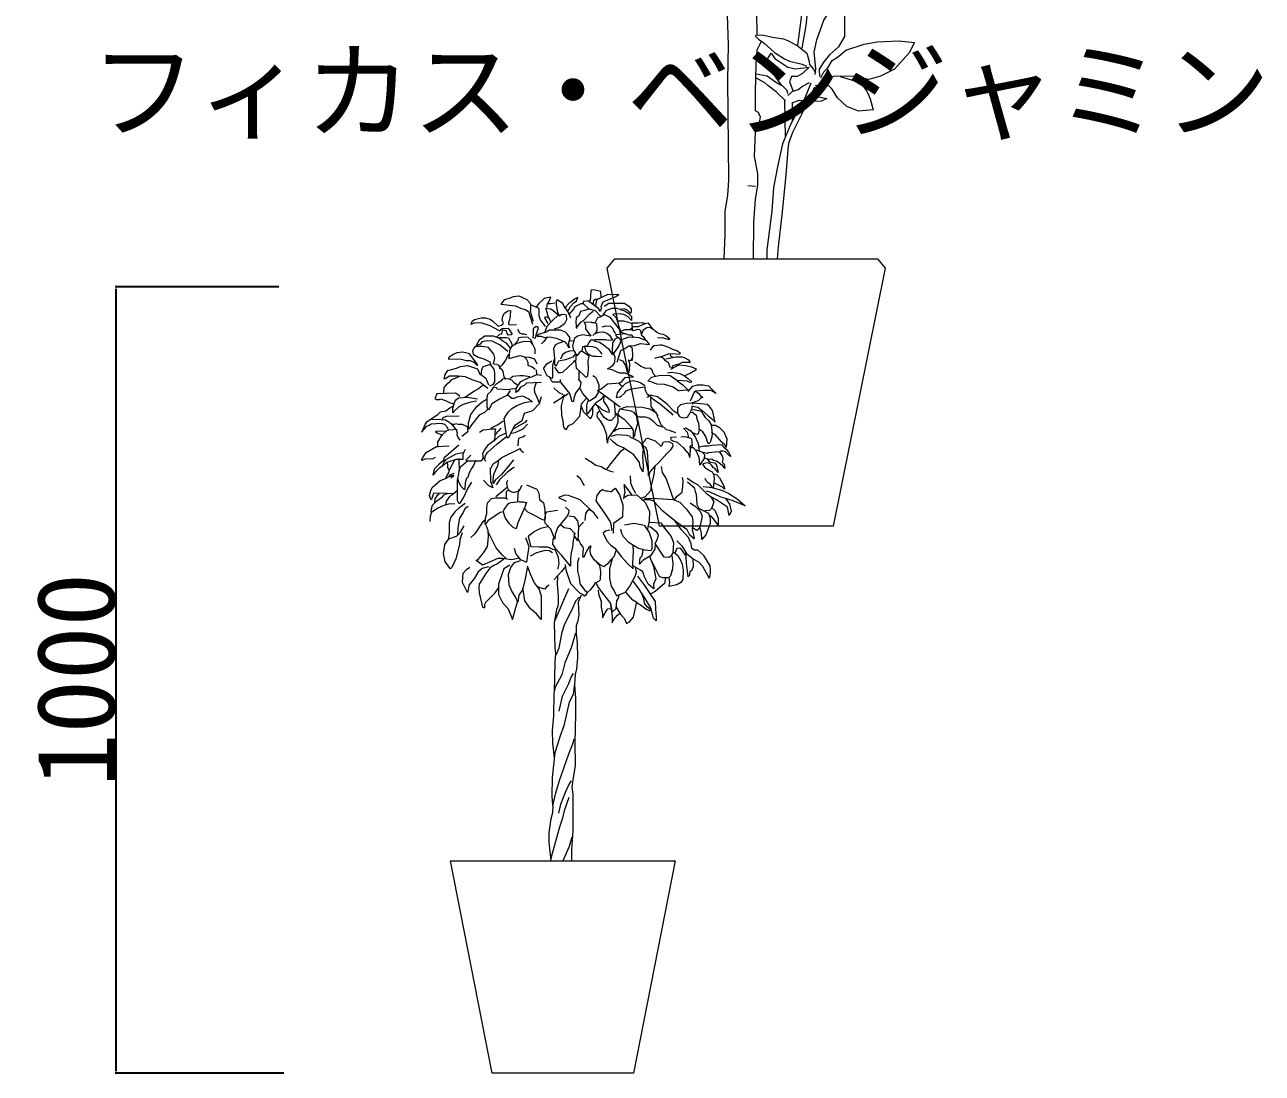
# Model space of a CAD drawing. Header units: millimetres. Extents: x -63086 to 83971, y -129912 to 13382.
# Drawn here: x 50552 to 52125, y -45670 to -44337 of the extents above; entities that cross this region are included whole.
import ezdxf

# ---------------------------------------------------------------- set-up
doc = ezdxf.new("R2010")
doc.units = ezdxf.units.MM
doc.layers.get('0').update_dxf_attribs({"lineweight": 0})
doc.layers.add('観葉植物', color=92, linetype='Continuous', lineweight=9)
doc.styles.get("Standard").update_dxf_attribs({"font": 'MS Mincho.ttf'})
doc.dimstyles.new('ISO-25', dxfattribs={"dimtxt": 2.5, "dimasz": 2.5, "dimexe": 1.25, "dimexo": 0.625, "dimtad": 1, "dimtxsty": 'Standard', "dimcen": 2.5, "dimadec": 0, "dimazin": 0, "dimtfac": 1, "dimtmove": 0, "dimatfit": 3, "dimfxl": 1, "dimarcsym": 0})

# ---------------------------------------------------------------- blocks, each defined once
blk = doc.blocks.new('*D1051')
at = {"layer": 'Defpoints', "color": 0, "ltscale": 10, "transparency": 16777216}
for p in [(50668.4, -44669.8), (50875.8, -44669.8), (50882, -45669.8)]:
    blk.add_point(p, dxfattribs=at)
at = {"layer": '観葉植物', "color": 0, "lineweight": -2, "ltscale": 10, "transparency": 16777216}
for p, q in [((50875.1, -44669.8), (50667.2, -44669.8)), ((50668.4, -45667.3), (50668.4, -44672.3)), ((50881.4, -45669.8), (50667.2, -45669.8))]:
    blk.add_line(p, q, dxfattribs=at)
at = {"layer": '観葉植物', "color": 0, "ltscale": 10, "transparency": 16777216}
for points in [[(50668, -44672.3), (50668.8, -44672.3), (50668.4, -44669.8)], [(50668, -45667.3), (50668.8, -45667.3), (50668.4, -45669.8)]]:
    blk.add_solid(points, dxfattribs=at)
at = {"layer": '観葉植物', "color": 0, "ltscale": 10, "transparency": 16777216, "insert": (50617.8, -45169.8), "char_height": 100, "attachment_point": 5, "rotation": 90}
blk.add_mtext('1000', dxfattribs=at)
blk = doc.blocks.new('ベンジャミン（CAD素材.com）')
at = {"color": 0, "linetype": 'ByBlock', "lineweight": -2}
for points in [[(39.7, 976.3), (38.9, 979.4), (39.5, 983.1), (41.6, 984.4), (46, 985.2), (48.7, 986.5), (48.3, 994), (41.2, 995.7), (37, 995.9), (35.6, 994.8), (34.7, 982.3), (26, 981.1), (25.8, 978.8), (33.1, 971.9), (41, 969.6)], [(-37.3, 955.9), (-40, 963.9), (-41.3, 969.6), (-40.6, 971.2), (-40.6, 977.3), (-41.6, 979.3), (-45.3, 983.3), (-55.7, 987.9), (-63.3, 987.3), (-68.3, 984.9), (-74.4, 983.3), (-78.7, 977.9), (-60, 975.6), (-54, 972.9), (-48, 970.9), (-43.7, 968.6), (-38.6, 952.6)], [(-22.2, 949.4), (-28.6, 957.8), (-29.9, 963.1), (-29.9, 972.1), (-32.6, 973.8), (-40.2, 976.8)], [(-19.9, 978.8), (-17.9, 980.8), (-15.2, 986.8), (-23.9, 985.2), (-30.6, 978.5), (-33.6, 974.8)], [(-10.2, 979.1), (-15.9, 978.1), (-19.9, 978.1), (-20.6, 973.5)], [(10.3, 960), (8, 965.6), (4.9, 970.6), (1.6, 974.8), (0.1, 978.8), (-7.2, 983.3), (-8.6, 981.7), (-8.6, 977.1), (-7, 967.7), (-4.7, 962.9), (-1.1, 965.2), (4.1, 964.8)], [(6.2, 969), (9.7, 975), (14.1, 979.4), (17.4, 981.9), (18.9, 986.5), (14.7, 984.2), (10.1, 980.2), (8.5, 979.4), (6.6, 977.9), (3.5, 974.2), (3.2, 972.3)], [(7.8, 964.4), (13.7, 971), (15.8, 975), (23.3, 978.5), (25.4, 978.5)], [(47.9, 968.7), (45.2, 972.5), (32.4, 981.7)], [(48.1, 969), (49.3, 973.3), (48.9, 975), (51.4, 980.8), (66.7, 987.3), (71.2, 990.2), (63.5, 989.8), (57.3, 990.2), (42.7, 983.3), (41.6, 975.2)], [(52.5, 975.2), (58.5, 979), (78.3, 979), (83.8, 975.2), (86.9, 971.9), (86.9, 968.3), (86, 965.8), (82.5, 970), (78.5, 971.9), (72.9, 971.2), (78.7, 969.2), (83.1, 966.5), (87.3, 962.3), (87.3, 957.1), (83.1, 961.7), (77.5, 964.8), (70.8, 965.4), (65, 965), (63.5, 964.6), (67.3, 961.2), (68.9, 957.3), (69.2, 955.8)], [(-81.2, 944.3), (-92.3, 950.4), (-103.8, 954.2), (-113, 953.6), (-116.4, 952.2), (-115.2, 956.4), (-112.1, 958.3), (-104, 960.4), (-98.2, 960.3), (-92.4, 958.6), (-88.9, 956.2), (-82.3, 950.1), (-77.8, 951), (-76.1, 952.3), (-75.5, 954.2), (-77.2, 956.9), (-76.4, 962.5), (-74, 966.5), (-70, 969.5), (-66.6, 969.8), (-66.9, 963), (-67.7, 957.8), (-69.1, 954.6), (-68.8, 951.6), (-58.9, 951.8)], [(-5.5, 964.4), (-13.6, 956.7), (-20.5, 949.4), (-23.2, 941.4)], [(-18.5, 953.4), (-22.9, 960.5), (-21.9, 962.1), (-18.2, 960.5)], [(-15.2, 955.8), (-19.2, 963.1), (-19.5, 966.1), (-21.6, 972.8), (-15.2, 971.8), (-12.2, 969.8), (-4.2, 963.1)], [(4.3, 963.9), (4.7, 957.9), (2, 952.9), (-4.3, 948.1), (-10.9, 946)], [(33.9, 972.1), (27.4, 969.6), (22.4, 968.5), (20.3, 962.9), (16.8, 960.6), (16.6, 954.4), (17.2, 946.8)], [(17, 947.5), (23.1, 955.4), (26.4, 957.3), (34.7, 966.2), (38.5, 969)], [(48.3, 962.1), (41.2, 969.8)], [(41.6, 955), (44.3, 960.8), (47.5, 961.9), (52.3, 964.6), (59.8, 961.2), (71.4, 946)], [(74.6, 970.8), (68.7, 972.5), (61.9, 972.3), (54.6, 969.2), (51, 964.2)], [(-81, 944.1), (-77.3, 946.9), (-69.6, 947.5), (-64.4, 939.6), (-65.8, 938.9), (-69.1, 938.3), (-70.8, 940.6), (-71.6, 944.1), (-76.5, 944.6), (-77.4, 943.1), (-77.8, 939.7), (-80.7, 939.2), (-84.3, 935.9)], [(-57.5, 946.1), (-55.3, 941.4), (-51.8, 940.2), (-49, 940.1), (-46.3, 939.3)], [(-34.9, 934.5), (-34.1, 938.7), (-31, 947.7), (-32.7, 949.1), (-34.9, 949.1), (-37.7, 946.5), (-37.7, 939.4), (-38.2, 935.6), (-35.4, 934.7)], [(8.9, 922.4), (7.6, 925.4), (7.6, 929.1), (9.1, 935.2), (5.3, 940.2), (3.2, 942.1), (-3.2, 944.6), (-17, 944.8), (-21.2, 942.1), (-31.2, 939.3), (-33, 937.3), (-27.8, 937), (-23.5, 935.6), (-16.6, 936.4), (-8.4, 934.5), (2.2, 930.2), (5.1, 927.2), (7.4, 922.4)], [(36.8, 955), (30.4, 954.4), (26.6, 954.8)], [(27, 954.6), (28.7, 951.6), (28.7, 946.4), (32.9, 940.4), (36, 937.9)], [(36.4, 954.6), (41, 954.6), (42.9, 952.7), (43.3, 946), (42.9, 942.9), (41, 941)], [(49.8, 949.1), (54.6, 950.2), (60.4, 950), (63.5, 947.1), (64.8, 943.3), (67.1, 940.6)], [(88.8, 943.9), (88.1, 952.7), (84, 954.4), (77.3, 956.2), (69.4, 956.2), (70.4, 951.4), (73.5, 942.1), (77.3, 941.2), (84, 938.9), (87.5, 938.9), (89.2, 935.2)], [(87.5, 945.2), (78.3, 945.4), (73.5, 942.9)], [(113.8, 946.8), (108.8, 953.5), (104.2, 952.7), (95.6, 948.9), (88.8, 948.9), (85.8, 946.2)], [(103.8, 953.3), (101.3, 954.1), (95.6, 953.5), (87.5, 953.5)], [(99.8, 939.5), (99.2, 943.9), (97.7, 945.4), (94.4, 945.6), (92.7, 944.8), (89.6, 944.1)], [(120.5, 935.6), (122.9, 935), (126.1, 935.4), (133.4, 933.5), (135.8, 933.4), (131.1, 937.6), (128, 939.3), (124.4, 939.9), (120.5, 941.4), (117.2, 943.6), (115.6, 945.1), (111.5, 947.9), (109, 948.1), (106.8, 947.6), (101.9, 944.6), (99.6, 938.7), (102.1, 936.8), (105.2, 932)], [(-66.3, 921.4), (-71.6, 928.4), (-76.3, 930.8), (-80.6, 934.4), (-88, 937.1), (-99.3, 937.1), (-106.3, 932.1), (-110.3, 925.4)], [(-69.9, 917.7), (-79.6, 925.8), (-90, 930.8), (-96, 931.1), (-103, 929.8), (-105.3, 926.8), (-109.3, 925.1)], [(-81.5, 935.3), (-71.6, 935.5), (-69.2, 934.9), (-65.3, 928.1), (-64.5, 925.2)], [(-35, 914.8), (-35, 920.5), (-38, 926.5), (-40.6, 929.9), (-49.7, 930.5), (-58.7, 927.9), (-65.3, 924.2), (-67.7, 918.5), (-68.7, 908.8), (-54.3, 912.5), (-48.7, 910.8), (-42.7, 910.5), (-36, 908.2), (-33, 902.2)], [(-38.2, 926.4), (-40.2, 932.1), (-43.9, 935.4), (-51.9, 935.8), (-56.9, 934.8), (-57.3, 931.1), (-62.3, 925.8)], [(-20.1, 936.4), (-24.2, 930.4), (-27, 927.6)], [(16.2, 914.7), (12.8, 910.6), (3.5, 907.2), (-5.5, 905.3), (-9.1, 898.5), (-10.3, 901.6), (-10.3, 908.7), (-11.4, 921.8), (-8.9, 926.4), (-5.5, 928.1), (1, 930.2)], [(14.5, 931.2), (11.2, 930.8), (7.6, 931.4)], [(40.4, 932.2), (35.2, 932.2), (33.3, 929.7), (31, 924.9), (25.1, 923.7), (24.3, 918.7), (21, 916.4), (17.6, 912), (16.8, 913.3), (16.6, 915.4), (13.9, 919.3), (12.8, 924.3), (15.1, 935.2), (18.5, 937.5), (25.6, 939.1), (35.6, 937.7)], [(38.1, 938.1), (40.4, 940), (45.8, 942.3), (51.2, 942.7), (56, 941.2), (59.1, 938.5), (62.9, 932.2), (57.5, 931.6), (54.3, 932.7), (41, 932.5), (39.7, 930.4)], [(40.8, 931), (46.4, 929.5), (51.2, 926.6), (58.1, 921.2), (63.3, 913.3)], [(69.6, 935.2), (66.2, 933.3), (63.1, 928.7), (62.7, 918.1), (63.5, 915.1)], [(69.2, 904.3), (73.6, 919), (78.6, 921.3), (83.9, 924.7), (90.9, 925.3), (98.6, 928), (110, 926.7), (106.6, 931.4), (96.9, 935), (88.9, 935.7), (82.6, 935.4), (74.6, 932.4), (71.2, 924.7), (64.2, 915), (66.2, 910.3), (65.6, 903.7)], [(74.4, 931.2), (71.9, 934.1), (68.1, 936.8), (67.5, 939.5), (80.2, 940.6)], [(-108, 900.7), (-118.7, 914.7), (-127, 916.7), (-134.7, 916.1), (-139.4, 913.7), (-144.4, 910.4), (-145.7, 908.4), (-129.3, 908.1), (-122.7, 906.1), (-118, 906.1), (-113, 904.1), (-108.6, 899.4)], [(-84, 901.1), (-88.3, 901.7), (-86.6, 909.1), (-87.6, 914.4), (-94.3, 922.7), (-102.6, 924.1), (-111.3, 924.1), (-113, 922.1), (-115, 918.4), (-114, 914.4), (-107.6, 910.4), (-100.3, 908.4), (-93, 904.7), (-91.6, 900.4)], [(-69, 914), (-73, 906.7), (-77.1, 900.7), (-81.1, 896.3), (-78.6, 895.5), (-76.3, 892.1), (-75.1, 885.3), (-71.9, 882.8)], [(13, 918.7), (8.3, 918.3), (3.5, 916.2), (-0.5, 913.5), (-2.8, 907.8)], [(16.8, 914.1), (16, 904.7), (17, 896.6), (18.3, 895.5), (29.7, 884.5), (31.8, 886.8), (32.7, 894.9), (32.2, 906), (33.3, 911.8), (24.3, 918.1)], [(50, 914.1), (47.5, 917.6), (42.9, 922.4), (38.1, 923.7), (27, 924.1), (28.1, 922.4), (29.3, 918.1), (32.4, 914.1), (35.8, 912.4), (38.7, 911.8), (42.5, 911.8), (49.5, 911.2)], [(84.9, 924.7), (87.3, 923.3), (88.3, 921), (88.6, 911.7), (87.6, 906), (87.6, 908.7)], [(124.5, 910.7), (129.5, 913.2), (134.3, 914.9), (139.3, 915.1), (147.6, 914.4), (149.5, 915.1), (144.7, 918.4), (139.9, 920.1), (134.7, 922.8), (126.3, 925.7), (123.8, 925.7), (116.1, 924.9), (114, 923.8), (111.1, 919.2)], [(139.9, 910.1), (137.2, 911.7), (137, 914.4)], [(-95.3, 870.7), (-105.3, 878.4), (-115.3, 881.7), (-123.7, 885.4), (-133, 886.4), (-144, 886.4), (-148.7, 883.4), (-150.7, 882.7), (-149.7, 888.4), (-146.4, 893.4), (-140, 895.4), (-135, 896.4), (-130.3, 898.4), (-121.3, 899.7), (-108.3, 895.7), (-106, 889.7), (-98, 883.7), (-94.6, 875.4)], [(-93.3, 874), (-88.6, 875.7), (-86.6, 879), (-86.3, 890.7), (-87.3, 895.1), (-92, 901.1), (-101.6, 898.1), (-103.3, 894.4), (-104.3, 887.7)], [(-83.9, 901.3), (-82.3, 900.7), (-80, 897.7)], [(-35, 894.6), (-39, 897.6), (-44, 899.7), (-44, 903.6), (-46.1, 908), (-49.2, 910.9)], [(-11.4, 907.6), (-13, 899.3), (-13, 885.1), (-13.6, 883.4), (-19.9, 886.8), (-23.7, 894.3), (-24.1, 896.6), (-20.3, 902), (-14.1, 905.8)], [(-10.7, 897.6), (-6.1, 891), (-2.4, 891), (-0.1, 891.6), (13.7, 904.1), (15.8, 906.6)], [(65.4, 903.4), (62.8, 899), (57.7, 895.7)], [(71.6, 907.7), (75.9, 905.7), (79.6, 900), (81.9, 892), (83.6, 890.3), (84.6, 894), (85.3, 902), (83.3, 907)], [(87.6, 907.3), (83.9, 905)], [(118, 886), (114.6, 889.6), (113.6, 894), (111.3, 896.3), (105, 896), (98.6, 899), (91.6, 904.3)], [(137, 897.1), (134.1, 903.4), (130.5, 905.7), (128.2, 908.6), (123.6, 910.9), (116.5, 908.8)], [(130.9, 908.4), (143.5, 910.7), (151.6, 910.9), (154.3, 910.1), (159.5, 906.9), (161.8, 903.8), (151.8, 903.6), (147.6, 901.5), (139.9, 899.4), (138, 896.7)], [(154.2, 886.9), (161.1, 889.6), (169.2, 894.3), (169.9, 895.4), (163.8, 897.6), (156, 899.5), (147.1, 900.1), (137, 895)], [(-131.2, 886.1), (-142.4, 881.1), (-144.5, 878.1), (-148.4, 875.1), (-151.1, 872.1), (-151.6, 864.7)], [(-58, 875.5), (-61.3, 877.3), (-64.8, 881.3), (-69.6, 883), (-77.1, 882.3), (-79, 880), (-85.3, 875.9), (-86.7, 874)], [(-42.1, 885.3), (-50.2, 886.7), (-54.8, 886.7), (-63.6, 885.9), (-65.5, 884.2), (-67.3, 883.2)], [(-27.6, 878.1), (-46, 877.5), (-49, 874.5), (-53.7, 872.5), (-57.3, 867.1), (-59.7, 865.5), (-59, 871.5), (-53.3, 879.5), (-43, 884.5), (-39.6, 885.5), (-33, 888.5), (-27.3, 887.5)], [(-34, 894.4), (-33.4, 888.8)], [(-2.4, 878.9), (-12.7, 878.8), (-14.1, 879.4), (-16.9, 885.5)], [(19.5, 882.8), (22.9, 878.4), (21.8, 872.8), (16.2, 864.9), (13.9, 858.2), (13.7, 854.2), (12, 853.8), (8.9, 864.3), (-2.8, 879.1), (-3, 882)], [(20.1, 893.6), (20.1, 880.7)], [(38.1, 887.2), (41.4, 884.9), (43.3, 881.8), (45.8, 875.5), (45.6, 870.1), (44.3, 864.9), (41, 859), (33.9, 854.7), (25.6, 864.3), (22, 870.3), (21, 871.3)], [(72.9, 846.9), (44.2, 868.3), (48.2, 870), (56.9, 876.6), (72.3, 878), (75.3, 880), (79.3, 884.6), (89.6, 885.6), (79.3, 890.3), (72.3, 890), (69.2, 891.6), (62.6, 894.3), (56.2, 895.6)], [(144.7, 881), (136.6, 886.7), (124.2, 887.3), (112.4, 884.6), (108.3, 880.4), (108, 880.3), (111.9, 879.5), (116.7, 877.3), (119.4, 876.6), (128.7, 876), (140.3, 872.7), (147.3, 867.5)], [(154.1, 886.8), (149.1, 889.4), (138.3, 890.9), (133.1, 890.1)], [(145.3, 881.3), (158, 880.2), (161.2, 878.9), (164, 879), (160.1, 882.7), (158.5, 883.5), (154, 886.9)], [(-124.4, 859.6), (-112.4, 867.6), (-107.6, 870.1), (-104.7, 872.9), (-100.7, 874.9)], [(-66.9, 867.9), (-71.1, 861.7), (-80.5, 857.1), (-90.1, 851.3), (-94.5, 843.3), (-96.3, 847.5), (-96.3, 858.6), (-95.3, 863.6), (-91.5, 866.9), (-87.4, 873)], [(-59.2, 870), (-63.8, 870.2), (-69.6, 869), (-83.6, 869.8), (-84, 871.5), (-86.7, 871.7)], [(-34.1, 877.9), (-35.8, 873.6), (-36.3, 870), (-35.9, 865.8), (-32.9, 859.8), (-29.8, 851.6), (-27.2, 860.6)], [(0.9, 862.6), (-4.8, 865.3), (-11.4, 871.3)], [(104.2, 874), (98.6, 877.7), (95.5, 879.2), (88.8, 880.4), (85.3, 879.4), (79, 876.5), (73.6, 870.9), (69.2, 865.2), (67.9, 859.2), (71.5, 860.2), (73.2, 860.2), (78.6, 865), (80.3, 867.5), (87.1, 870.2), (104.2, 872.9), (104.7, 872.7), (104.2, 871.1), (104.7, 868.4), (107.2, 863.6), (108.6, 862.9), (108.6, 859.8), (106.7, 859.2)], [(70.9, 878), (73.9, 874.6), (76.9, 873.6)], [(145.4, 880.3), (152.6, 875.2), (159.9, 868.1)], [(159.2, 868.4), (157, 868.6), (147.7, 867.5)], [(159.3, 866.9), (165.4, 873.5), (171.2, 875.2), (178.5, 875.4), (185, 874), (195, 864.4), (187.9, 867.9), (178.9, 868.3), (168.9, 867.1), (167, 866), (162, 854.6)], [(168.7, 866.7), (170.8, 865.8), (173.3, 863.7), (175.2, 860.4), (178.1, 859.8), (175.2, 858.3), (172, 855), (168.9, 854.3), (163.9, 851.8)], [(-131.1, 860.4), (-134.2, 863.4), (-136.5, 864.6), (-160.3, 863.8), (-162.1, 858.8), (-162.1, 858.1), (-160.4, 856.5), (-156.6, 856.6), (-155.3, 857.5), (-148.5, 854.9), (-143.4, 852.3), (-140.6, 851.9), (-138.1, 850.8)], [(-109.9, 854.4), (-117.1, 853.2), (-126.6, 850.1), (-132.2, 847.2), (-138.6, 841.3), (-139.9, 839.7), (-139.7, 845.7), (-137.2, 853.9), (-135.2, 856.8), (-132.6, 858.8), (-121, 859.5), (-108.4, 857.7)], [(-95.9, 843.9), (-99.4, 840.3), (-106.2, 836.6), (-116.3, 824.4), (-117.6, 821.7), (-119.8, 819), (-120.1, 826.8), (-116.8, 837.7), (-109.5, 847.8), (-102.4, 853.8), (-97.4, 856.8)], [(-29.3, 851.8), (-38.6, 842.4), (-49.3, 838.8), (-52.3, 829.4), (-61.3, 823.1), (-69.3, 807.7), (-71, 809.7), (-73, 819.7), (-74.4, 832.4), (-69.3, 840.4), (-65, 845.1), (-58.3, 849.1), (-48.7, 852.8), (-41, 854.1)], [(-38.5, 853.2), (-44.1, 857.3), (-50.9, 860.9), (-58.7, 859.5), (-61.7, 857.9), (-64.7, 857.8), (-70, 862)], [(-12.1, 852.3), (-1.8, 858.6), (2.6, 862.6)], [(29.6, 857.9), (23.3, 850.6), (21.3, 835.2), (12.6, 825.6), (6.9, 823.2), (3.9, 818.2), (1.2, 821.6), (0.6, 828.9), (-1.4, 836.9), (-1.8, 848.6), (1.2, 860.3), (6.9, 864.3)], [(52.3, 862.2), (47.9, 856.1), (41.6, 852.2), (30.8, 838), (30.4, 842.4), (30.6, 849.2), (31.8, 854), (32.9, 855.3)], [(52, 861.3), (51.6, 854.6), (57.3, 846.6), (59, 841.9), (58.3, 840.2), (55.3, 840.9), (50, 843.6), (47.3, 846.2), (41, 850.6)], [(65.3, 852.9), (66.7, 838.9), (66, 834.6), (61.3, 829.9), (59.3, 829.9), (56.6, 830.6), (52.6, 833.9), (48.3, 839.9), (44.6, 847.2)], [(146.5, 838.6), (141.6, 841.3), (132.6, 850.8), (120.3, 860.2), (113.2, 861.8), (109.5, 861.9), (114.3, 857.4), (124.2, 850.7), (137.4, 839.6), (139.8, 836.6)], [(111.5, 860.4), (112, 848.6), (112.5, 846.3), (116.7, 841.6)], [(163.4, 851.8), (157.1, 851.6), (149.6, 849.7), (145.8, 846.2), (145.8, 838.7), (148.3, 835.1), (151.9, 833.2), (158.6, 834.3), (161.9, 840.1), (165.4, 840.5)], [(164.4, 848.3), (171.5, 846.8), (177.1, 842.6), (184.6, 835.8), (189, 832.4), (193.8, 828), (190.3, 842.8), (186.5, 847.8), (183.6, 850.3), (166.5, 852), (164.4, 850.8)], [(-179.3, 815.3), (-177.5, 819), (-175.2, 824.8), (-172.6, 828.5), (-158.9, 837.5), (-155.6, 840.9), (-148.9, 842.3), (-143.8, 846.1), (-138.9, 848.8)], [(-153.3, 831.1), (-151.8, 834.1), (-150.7, 834.1), (-147.7, 835.3), (-131.6, 835.8)], [(23.3, 848.3), (25.9, 841.6), (33.3, 833.9), (35.6, 832.6), (38.3, 838.2), (38.3, 848.3)], [(47.2, 841.9), (43.5, 839.2), (43.3, 835.9), (44.5, 833), (47.4, 829.6), (52, 821.3), (55.4, 811.7), (55.6, 806.9), (56.6, 801.2), (58.1, 807.7), (67.9, 821.3), (70.2, 827.7), (70.2, 835), (66.6, 840.5)], [(72.5, 844.2), (70, 839.6), (70.8, 836.9), (77.9, 831.7), (86.4, 822.5), (89.2, 817.5), (89.2, 808.3), (91.4, 810.6), (92.3, 816.9), (95.4, 826.3), (93.5, 837.7)], [(126.9, 821.5), (120.2, 823.6), (115.6, 828.2), (110.2, 832.3), (105, 834.4), (97.3, 834.4), (94.2, 835.5), (90.8, 840.3), (86.7, 841.7), (72.5, 844.2), (77.3, 846.5), (82.1, 847.6), (100.8, 847.1), (110.6, 844.8), (117.9, 840.7), (120.6, 835.5)], [(143.6, 814.2), (135.7, 817.1), (131.7, 818.1), (124.4, 824.8), (122.3, 830.7), (119.8, 835.9)], [(163.8, 848.7), (164, 845.1), (161.9, 840.8)], [(163.8, 843.5), (166.7, 843.9), (175.9, 841.8), (177.5, 839.1)], [(164.4, 841), (169.4, 836.8), (170.4, 832.2), (172.3, 826.6), (173.2, 818.4), (172.5, 814.1), (171.7, 812), (168.8, 812.6), (164.4, 814.7)], [(177.6, 838.8), (180.9, 833.9), (185.7, 829.5), (188.6, 824.5), (189.6, 813.2), (189.4, 809.3), (187.1, 802), (185.7, 800.3), (183.4, 803.8), (181.9, 809.5), (178, 815.5), (174.2, 818.2), (173, 818.6)], [(-145.7, 818.3), (-146.6, 821), (-150.1, 824.8), (-154.5, 826.1), (-167.4, 825.2), (-169.9, 823.8), (-173.9, 822.5), (-179.1, 816)], [(-168.2, 831.2), (-160.6, 831.7), (-149.2, 830.8), (-145, 828.3), (-140.3, 823.9), (-136.1, 818.6)], [(-158.9, 796), (-158.9, 802.3), (-153.3, 811.7), (-147.8, 816.7), (-145.1, 817.9), (-134.3, 819)], [(-134.8, 825.7), (-138.2, 825), (-140.5, 825), (-142.6, 826.1)], [(-135.7, 818.3), (-134.5, 814.2), (-134.9, 811.7), (-133.2, 807.9), (-131.1, 805)], [(-133.9, 825.4), (-127.8, 825.4), (-121.8, 822.5), (-120.9, 815.4), (-128.2, 809.6)], [(-105.9, 815.2), (-101.1, 817.9), (-89.2, 819.4), (-85.5, 819.2), (-86.3, 815.2), (-86.3, 808.7), (-87.6, 803.3)], [(-91.7, 819.6), (-90, 821.1), (-83.2, 824.3), (-75.8, 829.7)], [(-86, 812.1), (-84, 813.7), (-83.1, 815.8), (-80.7, 817.7), (-78.6, 820.2)], [(-66, 813.9), (-60.7, 814.7), (-50.4, 819.4), (-45, 825.4)], [(-62.1, 819.8), (-47.2, 828.1), (-45.5, 830.2)], [(88, 819.8), (71.3, 819.4), (67.3, 817.7), (65.3, 816)], [(153.2, 820.3), (158, 815.1), (159.9, 808.5)], [(155.3, 821), (162.6, 817), (168.6, 808.5), (172.2, 800.9), (173.2, 790.9)], [(188.9, 824.2), (193.9, 823.9), (199.3, 821), (204.7, 815.6), (208.3, 806.8), (207.6, 795.6), (205.8, 799.1), (202.6, 802), (193.7, 812.3), (191.2, 813.1), (189.1, 814.6)], [(-148.5, 816), (-153.9, 816.5), (-161.6, 816), (-161.8, 815.6), (-159.7, 814.2), (-154.3, 811.9), (-152.4, 811.7)], [(-72.2, 813.9), (-81, 810.1), (-86.6, 804.9), (-95.8, 798.3), (-99.6, 792.8), (-102.3, 788), (-101.4, 782), (-98.9, 782.2)], [(-97.7, 778), (-99.4, 780.7), (-97.9, 786.2), (-95.2, 789.9), (-83.9, 799.9), (-71.8, 809.7)], [(-48.1, 810.8), (-50.1, 809.1), (-55.4, 807.6), (-56.4, 807), (-57, 803.9), (-57.2, 797.6)], [(85.3, 809.1), (91.7, 806.4), (96.7, 803.8), (100, 800.4), (102, 793.4), (101.3, 784.8), (102, 771.7), (101.7, 764.7), (98.3, 771.1), (97.3, 776.7), (90.3, 786.1), (77, 795.1), (69, 798.8), (64, 802.8), (60.3, 806.8)], [(85.8, 809.4), (81.9, 810.7), (68.7, 811.7), (61, 809.8)], [(100.3, 800), (104, 803.9), (106, 807.2), (108, 807.6), (117.2, 804.3), (124.6, 797.5), (125.4, 797.8), (126.3, 798.4), (126.9, 801.2), (128, 802.5)], [(128.4, 802.8), (134.7, 803.1), (139.4, 800.8), (140, 797.4), (137, 792.8), (132, 787.8), (122, 776.7), (116.3, 771.4), (110.7, 764.7), (109, 759.7), (109, 769.4), (107.7, 790.4), (105.3, 795.8), (102.7, 797.4)], [(144.4, 808.7), (138, 808.3), (136.9, 807.5), (137.4, 806), (139.9, 804.1), (145.3, 802.5), (153, 795.8), (156.5, 791.4), (159, 789.3), (161.3, 782.9), (162, 785.4), (162.2, 794.3), (162, 796.6), (163.2, 798.1), (164.3, 796.8), (164.7, 797.7), (164.1, 806.8), (155.9, 809.1), (149.9, 808.7)], [(-162.4, 783.1), (-165.3, 781.2), (-175.2, 780.6), (-178.5, 779.7), (-179.3, 779.1), (-179.3, 780.2), (-176.4, 785.4), (-173.7, 789.1), (-160.8, 796.9), (-144.7, 797.7)], [(-132.4, 798.7), (-151.1, 782), (-151.3, 779.7), (-157.8, 774.1), (-163.4, 768.1), (-165.1, 761), (-163.9, 761.4), (-160.3, 766.2), (-156.3, 770.3), (-147, 776.8), (-135.3, 781), (-126.9, 780.6), (-126.7, 787.7), (-123.8, 793.7)], [(-126.9, 788.7), (-136.1, 787.2), (-149, 779.9), (-151.3, 777), (-153.4, 771.6)], [(-91.7, 769), (-88.7, 774.7), (-82.4, 779), (-77.7, 783), (-54.3, 794.4)], [(-54.7, 794.3), (-53.3, 792.2), (-50.3, 789.7), (-49.9, 789.5)], [(78.6, 794.4), (72.3, 789.6), (60.4, 774.8), (55.6, 768.2)], [(162, 795.8), (165.5, 795.6), (169.1, 791.8), (172.8, 783.5), (173.6, 773.5), (175.5, 774.7), (180.1, 781.6), (180.5, 786.4), (177, 789.5), (171.1, 792), (168.6, 791.8)], [(173.8, 796.4), (179, 797.8), (185.3, 797.8), (189.5, 798.7), (201.8, 799.5), (204.5, 796.1), (207.4, 793.6), (210.5, 789.5), (213.7, 784.1), (211.8, 785.1), (206.8, 790.1), (203.7, 791.1), (200.7, 791.1), (199.5, 790.1)], [(184, 781.1), (187.8, 780.9), (189.3, 781.3), (191.3, 779.5), (195.3, 778.6), (202, 773.6), (204.3, 770.7), (206.2, 769.5), (205.9, 771.7), (205.3, 774), (203, 776.5), (203.7, 781.5), (202.6, 785.3), (200.1, 789.1), (197.8, 790.3), (185.3, 788.8), (184, 788.2), (178.2, 789.1)], [(-137.4, 780.4), (-144.5, 766.6), (-146.3, 769.9), (-146.3, 773.9), (-147, 777.2)], [(-110.9, 778.9), (-113.6, 772.7), (-116.3, 769.1), (-119, 763.5), (-120.9, 757.6), (-122.8, 755.8), (-124.1, 750.1), (-124.5, 743.7), (-125.1, 742), (-129.3, 746.2), (-132.4, 751.6), (-133.6, 756), (-132.4, 762.2), (-132, 766.4), (-129.9, 771), (-121.3, 778.5)], [(-132.3, 781.5), (-132, 765.7)], [(-102.2, 782.3), (-102.4, 779.5), (-104.2, 778.1), (-121.5, 778.3), (-123.4, 779.5), (-116.8, 786)], [(-62.7, 780), (-68, 773.7), (-77.4, 761.7), (-86, 754), (-88.4, 750), (-88.7, 754), (-87.7, 761.7), (-82.7, 772.7), (-81.4, 779.4)], [(28.3, 782.1), (36, 777.5), (41.9, 773.2), (48.8, 771.3), (54.2, 767.9), (60.7, 765.4), (64.4, 764.6)], [(117.1, 772.5), (115.8, 761.5), (112.1, 747.5), (111.5, 740.5), (104.5, 733.1), (98.8, 730.8)], [(125, 771.4), (126.4, 763.7), (131.4, 755.7), (140.7, 729), (142.4, 730), (145.4, 733.7), (151.7, 739), (152.7, 746), (153.1, 753.1), (152.1, 757.4)], [(177.6, 774.9), (180.1, 770.6), (186.4, 766.4), (189.9, 764.5), (191.8, 760.3), (192.4, 755.7), (191.2, 744.1), (190.3, 744.5), (187.2, 748.9), (184.5, 750.7), (182.2, 753.2), (180.9, 756.4)], [(180.3, 782.6), (183.6, 781.1), (185.5, 778.2), (187.6, 776.8), (193, 776.1), (195.5, 773.2), (197.4, 763.8), (193.6, 768.4), (190.9, 770.3), (189.5, 772.8), (187.2, 774.7), (184, 776.1), (178, 774.7)], [(-164.1, 738), (-164.9, 736.8), (-165.3, 734.9), (-167, 729.7), (-167.6, 729.7), (-169.3, 734.5), (-167.8, 741.1), (-165.9, 744.9), (-155.9, 753.5), (-150.1, 755.7), (-144.5, 758.7)], [(-144.5, 767.1), (-145.2, 763.5), (-146.4, 762.2), (-148.6, 757.6), (-148.8, 756.1)], [(-144.4, 758.9), (-142.7, 761.1), (-138.3, 763.1)], [(-143.6, 758.4), (-141.3, 760.1), (-140.1, 760.1), (-138, 761)], [(-141.5, 756.5), (-140.5, 758.2), (-138.1, 759.7)], [(-134.4, 755.1), (-134.2, 728.6), (-132.6, 725.3), (-131.7, 724.5), (-130.3, 725.5), (-126.1, 731.8), (-120.7, 743.7), (-115.7, 751.4)], [(-92.3, 769.9), (-92.1, 753), (-88.8, 744.5), (-94, 746.8), (-100.9, 753.9)], [(-61.9, 770.6), (-70.2, 764.3), (-80.4, 754.5), (-84.8, 748)], [(17.9, 759.9), (21.6, 757.2), (27.3, 747.1)], [(85.4, 759.5), (85.8, 750.8), (88.4, 744.5), (92.5, 737.5)], [(188.4, 732.4), (183.8, 736), (171.4, 748), (166.4, 750.7), (158.1, 756.4)], [(191.6, 762.2), (195.8, 760.8), (198.9, 757), (204.9, 746.2), (205.6, 742.6), (203.1, 745.1), (191.8, 750.5)], [(-134.2, 740.7), (-140.9, 734.9), (-144, 733.2), (-148.4, 727.4), (-149, 722.8)], [(-70.4, 745.3), (-85.2, 732.8)], [(-68.1, 741.4), (-71.9, 739.5), (-71.9, 730.7)], [(-70.4, 753.7), (-71.7, 750.5), (-70.8, 745.1), (-68.5, 741.1), (-62.7, 738.2), (-55.4, 740.7), (-51.6, 747.8)], [(-57.1, 726.8), (-56.9, 736.6), (-55.9, 742.3)], [(-46.3, 748.1), (-33.2, 742.7), (-30.7, 737.5), (-29.6, 729.6), (-24.4, 725.2), (-22.9, 716.8), (-22.5, 704.5)], [(50.8, 742.3), (46.5, 739.3), (43.1, 734.6), (42.1, 727.6), (53.1, 712.3), (60.1, 700.9), (61.5, 696.3), (61.8, 689.9)], [(60.4, 739.1), (56.6, 740.3), (55, 740.2), (50.1, 741.7)], [(60.9, 739.3), (66.5, 744.1), (72, 735.6), (76.4, 722.6), (75.8, 706.9), (64.5, 698.9), (64.1, 686.6)], [(77.8, 749.2), (77.8, 744.8), (78.8, 738.2), (77.8, 735.8), (77.1, 730.5)], [(77.6, 748.6), (88.1, 734.8)], [(158.4, 752), (167.1, 744.7), (168.1, 739.7), (169.4, 736.4), (170.4, 723), (173.4, 717.3)], [(178.4, 746), (189.8, 744.7), (202.8, 741), (210.8, 737), (221.5, 730.4), (231.8, 721.3), (216.5, 728), (200.1, 733), (187.4, 738.7), (182.1, 740)], [(-168.6, 701.7), (-168.4, 708.2), (-166.4, 713.8), (-159.5, 718.4), (-150.7, 722.4), (-145.1, 724), (-137.4, 724.5)], [(-167.2, 713.4), (-166.8, 717.8), (-165.5, 722.2), (-160.3, 727.8), (-152.8, 733), (-150.7, 735.3), (-146.5, 737), (-139, 737.4)], [(-162.8, 725.5), (-162.2, 730.3), (-158.8, 735.5), (-157.2, 736.8)], [(-147.2, 737), (-162.6, 737.6)], [(-124.1, 724.3), (-129.1, 720.4), (-132, 718.9), (-137, 714.3), (-142.2, 707.2), (-144.3, 700.1), (-144.7, 686.8), (-145.8, 677.6)], [(-75.8, 714), (-79.7, 712.8), (-95.4, 702.5), (-96.4, 700.2), (-98.7, 697.9), (-98.3, 705.7), (-96.8, 711.5), (-96.6, 718.6), (-95.6, 725.1), (-90.6, 730.7), (-85.8, 731.7), (-73.7, 731.5), (-70.5, 730.1)], [(-46.1, 726.3), (-48.2, 719.8), (-57.2, 700), (-59.5, 692.1), (-63.2, 694), (-68.2, 698.8), (-73.5, 706.7), (-75.3, 713.6), (-74.7, 716.7), (-68.9, 724.4), (-66.2, 725.7), (-54.5, 727.1)], [(-55.3, 726.6), (-50.1, 726.6), (-47.1, 725.4)], [(35.5, 716), (21.9, 728.9), (7.3, 734.8), (2.7, 735.1), (-5.5, 731.9), (4.1, 727.5)], [(94.8, 734.8), (86.2, 735), (82.5, 734.4), (78.4, 732)], [(93.8, 736), (105.2, 725.3), (110.2, 714.3), (109.9, 701.9), (107.2, 690.6)], [(103.6, 731.1), (120.3, 730.9), (140.3, 729.7), (148.7, 726.1), (156.6, 717.8), (164.3, 707.5), (165.3, 700.9), (164.5, 691.5), (166.2, 684.2), (166.8, 679.4), (161.6, 684.2), (157.8, 690.9), (144.5, 700.7), (127, 714.8), (115.5, 726.9), (114.9, 728), (110.1, 729.2), (102.4, 729.2)], [(161.7, 725.4), (168.7, 720.7), (174.7, 714.7), (177.1, 708.3), (174.1, 694.7), (172.7, 692), (170.1, 690), (164.7, 693.3)], [(207.1, 730.4), (211.8, 723.7), (213.8, 714.7), (211.5, 709.3), (209.1, 719.7), (195.4, 729), (188.1, 733), (192.1, 726.7), (189.4, 718.7)], [(-120.5, 720.8), (-124.7, 717.5), (-126.8, 712.9), (-131.2, 705.6), (-133.3, 693.5), (-134.1, 683.7)], [(-22.9, 702.6), (-27.7, 704.5), (-34.2, 708.5), (-44.6, 713.5), (-48.6, 718.1)], [(3.4, 719.6), (7.4, 715.9), (7.1, 711.9), (5.1, 707.9), (-6.9, 693.3), (-9.9, 684.9), (-10.3, 678.9), (-15.3, 691.9), (-22.3, 699.6), (-23, 703.6), (-22, 710.3), (-20.6, 713.9), (-6.6, 715.9)], [(7.7, 708.9), (13.8, 707.9), (18.8, 702.3), (19.8, 694.9), (19.1, 676.9), (14.8, 683.2), (14.8, 686.9), (9.7, 692.3), (1.7, 693.3), (-3.6, 697.6)], [(44.7, 705.4), (39.7, 712.3), (36.6, 715.2), (32.3, 716.2), (31.5, 715.6), (28.8, 711.9), (28, 702.7)], [(173.1, 718), (185.1, 712.3), (187.4, 705.7), (187.1, 699), (181.8, 684.6), (176.7, 678.6), (176.4, 686.6), (174.4, 693.7)], [(189.8, 718.7), (186.4, 715.7), (180.4, 715)], [(189.1, 719.3), (193.8, 715.3), (197.4, 705.7), (197.4, 697), (192.1, 704.7), (188.8, 707.7), (187.1, 708.7)], [(-127.8, 687.1), (-130.8, 678.4), (-131.4, 672.4), (-136.1, 654.1), (-141.1, 643.1), (-142.8, 641.4), (-149.5, 650.4), (-151.5, 660.8), (-149.8, 672.4), (-144.8, 679.4), (-135.1, 682.8), (-130.1, 687.8), (-125.4, 696.1)], [(-98.2, 703.5), (-102, 700.6), (-111.9, 686), (-116.9, 681)], [(-98.1, 697.5), (-95.4, 690.4), (-94.9, 682.1), (-96.4, 669.8), (-100.2, 663.3), (-109.3, 651.6)], [(-7.2, 665), (-12.2, 666), (-18.9, 669), (-29.6, 668.7), (-40.3, 669.4), (-43.6, 682.4), (-41.9, 684.7), (-36.6, 688.7), (-28.2, 693), (-17.9, 695.4)], [(26.4, 700.4), (24.8, 699.6), (19.7, 694.1)], [(78.5, 697.3), (90.5, 699.6), (103.5, 696.9), (109.9, 687.6), (112.9, 677.2), (112.9, 667.2), (111.9, 664.2), (104.2, 664.9), (95.5, 667.6), (84.2, 674.6), (77.2, 681.9), (74.8, 686.2), (73.8, 691.9)], [(110, 695.5), (113.3, 693.5), (118.3, 689.2), (121, 684.5), (120, 678.9), (117.3, 673.5), (116.7, 666.5), (111.3, 657.8), (102, 652.5), (97.3, 647.2), (98.3, 655.5), (100.7, 657.8), (102, 665.2)], [(110.7, 700.5), (124.4, 699.9), (129, 693.2), (137.7, 682.5), (140.7, 674.2), (139.7, 661.8), (137.7, 658.5), (135, 655.8), (128.7, 656.2), (117.3, 673.5)], [(144.8, 677), (151.1, 670.8), (157.3, 660.9), (165.9, 653.6), (172.6, 650.3), (177.4, 644.9), (185.9, 629.5), (187.4, 632.4), (187.6, 638.6), (187.2, 645.3), (179, 658.4), (171.5, 664.9), (167.3, 664.9), (164, 667.4), (163, 673), (159.6, 681), (150.9, 690.8), (142.7, 701.8)], [(-72, 654.7), (-77, 659.2), (-84.9, 668.2), (-94.3, 687.4)], [(-47.3, 681.4), (-43.3, 669.7), (-46.3, 650.3)], [(15.1, 687.3), (13.1, 677.2), (12.4, 668.9), (10.4, 661.9), (9.7, 654.9), (9.7, 644.9), (7.4, 647.2), (-1.3, 658.2), (-7.9, 665.6), (-12.9, 672.9), (-12.3, 678.6), (-11.3, 681.2)], [(35.6, 670.7), (32.5, 668.2), (30.4, 664.6), (26.1, 655.3), (25.3, 658), (26.2, 667.4), (25.7, 669), (22.5, 673.5), (19.3, 679.4)], [(59.9, 690.4), (54.2, 689.4), (51.4, 686.8), (55.9, 677), (61, 671.4), (66.1, 667.6), (74.5, 656.5), (82.8, 647.5), (89.5, 641.2), (88.8, 648.5), (89.8, 663.2), (89.2, 671.6)], [(-45.9, 649.3), (-53.3, 653), (-59.9, 661), (-61.6, 667)], [(-13.2, 661.6), (-17.8, 664.5), (-24, 664.1), (-33.6, 661.6), (-41.4, 657.6)], [(-10.3, 666.4), (-6.1, 656.2), (-5.3, 647.6), (-6.9, 640.9)], [(67.9, 665.6), (64.7, 656.4), (61.2, 653.3), (56.5, 647.1), (52.1, 644), (46.3, 647.2), (39.6, 652.9), (35.7, 659.4), (34.9, 663.8), (34.9, 666.5), (35.8, 670.1)], [(140.9, 662.6), (146.1, 658.2), (149.4, 652.2), (151.5, 647.4), (153, 639.5), (152.7, 627.8), (149.8, 624), (145, 620.9), (135.2, 618.8), (135.8, 624.2), (135.2, 630.7)], [(155.7, 658.7), (150, 667.2), (147.9, 667.8), (144.8, 667.2), (142.3, 661.2)], [(155.9, 663), (156.7, 648.6), (159, 631.1), (161.3, 633.8), (161.9, 638.2), (164.4, 639.9), (165.9, 644.7), (165.7, 654.1)], [(-55.3, 654.9), (-65.1, 653), (-76.8, 654.5), (-82.8, 654.5), (-102.2, 646.1), (-108.9, 651.3), (-110.3, 653)], [(-75, 653.6), (-82.9, 647.8), (-87.6, 645.8), (-93.2, 642.4)], [(-67.3, 646), (-75, 641.3), (-77.3, 635.6), (-81.6, 622), (-81.6, 608.6), (-76.6, 598.6), (-69.3, 590.6), (-63.9, 576.9), (-57.6, 599.6)], [(-45.3, 642.5), (-48, 628.5), (-51.3, 614.5), (-56, 607.8), (-57.3, 598.8), (-60.3, 605.8), (-65, 612.8), (-68.3, 620.8), (-69, 634.2), (-66, 642.9), (-61.3, 649.5), (-54, 651.9)], [(-45.3, 645.2), (-41.6, 634.9), (-36.6, 623.5), (-29.9, 615.1), (-28.6, 609.5), (-27.5, 607), (-27.6, 576.8), (-33.3, 584.1), (-41.2, 590.7), (-48.3, 600.8), (-50.7, 617.2)], [(3, 646.9), (3.7, 639.9), (9.7, 622.5), (21, 610.8), (25, 609.2), (27.7, 607.2), (29.7, 608.5), (31.7, 611.5), (35.4, 615.2), (41, 622.2)], [(20.4, 655.5), (18.7, 649.2), (18.7, 638.2), (20.7, 629.9), (21.4, 622.2), (27.7, 614.8), (31, 611.8)], [(42.7, 649.9), (46.4, 645.5), (47.7, 637.9), (47.4, 627.5), (45.4, 625.2), (40, 622.5)], [(62.7, 654.2), (59.4, 641.2), (59.1, 629.2), (61.4, 619.5), (65.4, 613.2), (68.1, 607.2), (79.8, 611.8), (84.8, 618.5), (92.1, 631.9), (93.4, 637.2), (92.4, 643.9)], [(110.3, 657.5), (115.3, 644.2), (118.3, 628.8), (115.3, 621.8), (115.7, 615.8), (108.3, 621.8), (103.7, 631.1), (101.7, 637.5), (98.7, 639.8), (90, 644.8)], [(138.4, 658.5), (140, 648.1), (139.4, 641.5), (137, 632.5), (134.4, 630.1), (126.7, 629.8), (122.7, 631.8), (118, 640.8), (113.7, 650.1)], [(-94.7, 643.9), (-102.4, 641.6), (-107.7, 637.5), (-112.2, 629.3), (-119.1, 620.8), (-121.2, 611.2), (-127.7, 623.9), (-126.6, 636), (-122.5, 640.4), (-118.3, 643.3)], [(-93, 642.3), (-97.7, 635.6), (-106.3, 622), (-106.7, 618.3), (-106.3, 611), (-102.3, 592.6), (-99, 591.6), (-99.3, 596.3), (-98, 598.9), (-95.7, 600.9), (-86.6, 610.3), (-81, 618)], [(3.5, 644.3), (-1.7, 638), (-11.1, 627.8)], [(-6.9, 631.7), (-7.2, 622), (-5.9, 606.6), (-5.9, 598), (-6.5, 593.6), (-8.2, 589.6), (-10.9, 572.9), (-10.2, 540.6), (-9.2, 533.9), (-10.2, 523.2), (-10.9, 484.8)], [(94.8, 632.2), (103.8, 620.1), (117.4, 599.7), (117.6, 589.9), (118.8, 579.9), (118.8, 575.1), (115.3, 578.8), (111.7, 591.6), (104.8, 603.7), (96.9, 615.3), (89.6, 625.1)], [(130.4, 629.7), (129, 622.6), (117.3, 612.4), (111.9, 609.4)], [(-17.2, 620.5), (-20.7, 618.4), (-23, 615.5), (-29.1, 617), (-32.4, 618.8)], [(7.1, 616), (-10.2, 575.5)], [(41.8, 623.8), (44.8, 617.5), (60.5, 597.1), (62.1, 588.5), (63.1, 586.8), (67.8, 590.8), (68.8, 600.8), (71.1, 604.8), (71.1, 607.2), (72.1, 609.2)], [(44.8, 614.2), (45.1, 609.5), (48.5, 599.8), (48.8, 592.8), (50.5, 584.1), (50.5, 579.1), (54.1, 586.1), (57.1, 590.5), (62.1, 591.1)], [(20.8, 605.3), (16.1, 600.3), (11.5, 589.3), (1.8, 570.3), (-1.9, 558.6), (-5.2, 540.6), (-8.9, 531.6)], [(23.2, 607.8), (19.5, 598.8), (20.5, 582.8), (19.1, 575.1), (16.8, 568.8), (17.1, 558.5), (18.1, 547.4), (18.5, 528.4), (17.5, 514.4), (15.5, 507.1), (14.8, 493.7), (16.1, 477), (16.1, 456.7), (15.1, 420.6), (15.8, 391.3), (12.5, 373.2), (11.5, 363.6), (12.8, 354.9), (12.8, 308.2), (11.1, 284.5), (10.8, 270)], [(67.8, 592.8), (72.8, 584.1), (77.8, 578.8), (80.8, 571.8), (84.5, 574.1), (89.8, 580.1), (94.2, 599.5)], [(94, 598.6), (88.8, 601.4), (80.4, 611.2)], [(94.4, 598), (100, 594.7), (105.3, 590.3), (110.7, 588), (111.5, 589.7), (107.3, 593.2), (103.6, 597.6), (103, 603.4), (100, 611)], [(60.5, 595.8), (62.5, 581.1), (62.8, 572.5), (64.8, 577.1), (69.1, 582.1), (72.5, 584.8)], [(16.1, 559.7), (10.4, 540.7), (2.7, 521.7), (-1.3, 506.7), (-9.6, 491), (-11.3, 483.3), (-12, 454.3), (-13.6, 435.9), (-13, 419.9), (-11, 400.9)], [(-4.6, 460.3), (-0.3, 479.6), (7.7, 495.7), (10.7, 503.7), (13.4, 508.3)], [(14.7, 495.7), (13.1, 481.6), (8.1, 472), (1.4, 441.9), (-3.3, 429.2), (-6.6, 417.9), (-10.3, 407.6), (-13.6, 375.9), (-14, 352.2), (-13.3, 341.5)], [(-12.9, 340.2), (-8.9, 356.6), (-4.2, 372.2), (7.5, 406.3), (12.5, 419), (14.5, 425.3)], [(-5.2, 330.9), (-2.5, 342.2), (3.5, 357.2), (7.8, 366.6), (11.1, 371.9)], [(-15.2, 272.4), (-3.9, 313.5), (-0.2, 324.9), (2.5, 335.2), (8.1, 350.9)], [(-12.9, 339.9), (-13.2, 331.2), (-15.2, 323.5), (-17.9, 305.5), (-17.9, 293.8), (-15.2, 270)], [(11.5, 300.2), (8.1, 288.2), (0.1, 270)]]:
    blk.add_lwpolyline(points, dxfattribs=at)
blk.add_lwpolyline([(142.8, 270), (90, 0), (-90, 0), (-142.8, 270)], close=True, dxfattribs=at)
blk = doc.blocks.new('パキラ2（CAD素材.com）')
at = {"color": 0, "linetype": 'ByBlock', "lineweight": -2}
for points in [[(39.8, 957.1), (40.7, 925.7), (42.4, 903.7), (42, 884.8), (39, 871.4), (37, 835), (35.7, 780.7), (22.4, 737.6), (18.9, 715.2), (12.9, 687.6), (12.9, 653.1), (13.3, 625.1)], [(-56, 781.5), (-56.7, 769.1), (-54, 751.8), (-47.8, 740.1), (-48.5, 720.8), (-41.6, 709.1), (-28.5, 678.1), (-24.3, 649.8), (-23, 611.9), (-23.7, 567.1), (-23, 483.7), (-22.7, 440), (-23.7, 420.8), (-27.2, 400.1), (-27.1, 370.6), (-28.4, 339.9)], [(75.2, 698.7), (73.9, 679.8), (70.9, 656.5), (65.3, 611.3)], [(83.8, 697), (83, 679.4), (77.8, 656.5), (75.7, 636.7), (70.5, 607.8)], [(87.8, 574.2), (88.5, 581.8), (86.4, 602.5), (89.8, 618.3), (98.8, 643.2), (107.1, 656.3), (114, 670), (125, 681.8), (125.7, 672.8), (125, 643.2), (125, 622.5), (117.4, 609.4), (105.7, 599), (98.8, 590.1), (92.6, 581.1), (93.3, 571.5)], [(19.1, 616), (13.6, 605), (12.2, 587.1), (11.5, 551.9), (11.5, 528.5), (15, 526.4), (17.7, 520.2), (16.3, 512.6), (14.3, 510.6), (11.5, 500.9), (10.1, 469.9), (14.3, 448.5), (14.3, 434), (11.5, 415.4), (9.4, 386.5), (8.8, 339.9)], [(11.5, 623.4), (15.8, 619.1), (22.7, 613.9), (36, 602.3), (48.5, 594.1), (55, 591.1), (71.3, 587.2), (76.5, 584.6)], [(11.9, 624.3), (20.1, 624.7), (33.4, 621.7), (47.2, 619.5), (53.7, 616.9), (66.2, 610.1), (76.9, 601.4), (80, 590.7)], [(94.7, 570.1), (98.8, 577.7), (103.6, 582.5), (109.1, 592.2), (117.4, 597), (126.4, 605.2), (149.8, 612.8), (166.4, 615.6), (193.9, 617), (213.9, 614.9), (207, 601.8), (188.4, 581.1), (170.5, 572.2), (156, 568), (138.1, 571.5), (116, 572.2), (99.5, 570.8)], [(12.5, 575.2), (26.8, 572.5), (37, 564.9), (45.3, 560.1), (35.7, 573.9), (26.7, 593.2), (31.5, 601.5), (36.3, 594.6), (52.9, 583.5), (62.5, 581.5), (79.8, 583.5), (71.5, 575.3), (64.6, 571.8), (57.7, 571.8), (55, 564.9), (59.8, 553.2), (66, 555.3), (71.5, 559.4), (80.5, 564.2)], [(80.2, 590.2), (80.6, 587.1), (85.3, 581.1), (87.9, 576.4)], [(50.1, 540.8), (38.2, 552.3), (27.4, 560.1), (23.8, 563.6), (12, 569.8)], [(119.5, 571.5), (145, 563.9), (153.3, 552.9), (157.4, 543.2), (161.5, 529.4), (142.9, 527.4), (127.8, 533.6), (116, 544.6), (109.1, 555.6), (102.9, 561.8), (87.8, 559.8)], [(82, 563.2), (74.4, 543.9), (56.5, 511.5), (46.2, 486), (39.8, 456.7), (34.6, 430.5), (32.4, 400.3), (26.4, 351.2), (26, 339.9)], [(53, 550.1), (52.2, 554), (45.7, 560.4)], [(86.9, 558.2), (70.1, 523.2), (58.6, 500.4), (53.8, 486.5), (52.9, 478.9)], [(53, 547.5), (59.9, 554)], [(48.5, 540.6), (49.4, 494.5)], [(58.2, 538), (67.2, 541.5), (73.3, 541.1)], [(58.4, 538.9), (58.4, 514.8)], [(81.5, 547.9), (102.6, 543.6), (95.7, 540.2), (78.9, 539.8)], [(52.7, 478.7), (50.5, 446.4), (45.4, 395.6), (40.6, 355.1), (39.3, 339.9)], [(11.9, 431.7), (2, 432.5)]]:
    blk.add_lwpolyline(points, dxfattribs=at)
blk.add_lwpolyline([(110.3, 0), (-110.3, 0), (-176.8, 327.9), (-167, 339.9), (167, 339.9), (176.8, 327.9)], close=True, dxfattribs=at)

msp = doc.modelspace()

# ---------------------------------------------------------------- block references
at = {"layer": '観葉植物', "ltscale": 10}
for name, p in [('パキラ2（CAD素材.com）', (51469.187, -44974.1142)), ('ベンジャミン（CAD素材.com）', (51236.1089, -45669.8002))]:
    msp.add_blockref(name, p, dxfattribs=at)

# ---------------------------------------------------------------- texts
at = {"layer": '観葉植物', "ltscale": 10, "insert": (50635.1718, -44370.8682), "char_height": 100, "attachment_point": 1}
msp.add_mtext('フィカス・ベンジャミン', dxfattribs=at)

# ---------------------------------------------------------------- dimensions: what is measured, and where the dimension line sits
at = {"layer": '観葉植物', "ltscale": 10}
dim = msp.add_linear_dim(base=(50668.4046, -44669.8002), p1=(50882.0001, -45669.8002), p2=(50875.7638, -44669.8002), angle=90, dimstyle='ISO-25', override={"dimtxt": 100}, dxfattribs=at)
dim.commit()
dim.dimension.update_dxf_attribs({"geometry": '*D1051', "text_midpoint": (50617.7796, -45169.8002)})

doc.saveas('drawing.dxf')
